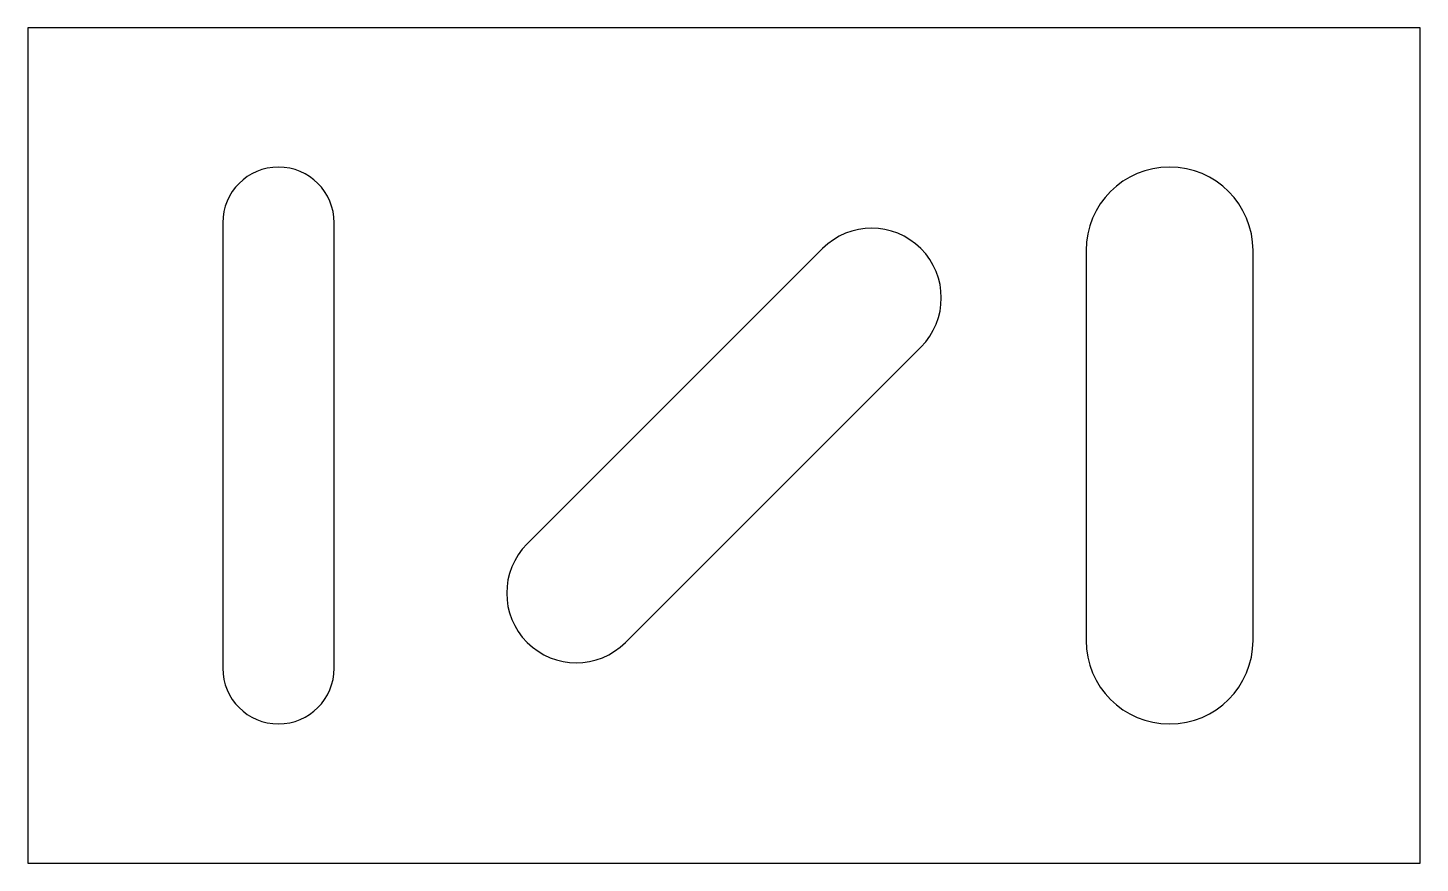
# Model space of a CAD drawing. Header units: millimetres. Extents: x -50 to 50, y -30 to 30.
import ezdxf

# ---------------------------------------------------------------- set-up
doc = ezdxf.new("R2010")
doc.units = ezdxf.units.MM
for name, color, linetype in [('A_SLOT_8_WIDE_Z-6', 2, 'CONTINUOUS'), ('B_SLOT_10_WIDE_AT_45_Z-6', 3, 'CONTINUOUS'), ('BLANK', 1, 'CONTINUOUS'), ('C_SLOT_12_WIDE_Z-6', 4, 'CONTINUOUS')]:
    doc.layers.add(name, color=color, linetype=linetype)

msp = doc.modelspace()

# ---------------------------------------------------------------- linework, layer by layer
at = {"layer": 'A_SLOT_8_WIDE_Z-6'}
for p, q in [((-36, 16), (-36, -16)), ((-28, -16), (-28, 16))]:
    msp.add_line(p, q, dxfattribs=at)
for centre, start, end in [((-32, 16), 0, 180), ((-32, -16), 180, 0)]:
    msp.add_arc(centre, 4, start, end, dxfattribs=at)
at = {"layer": 'B_SLOT_10_WIDE_AT_45_Z-6'}
for p, q in [((7.0711, 14.1421), (-14.1421, -7.0711)), ((-7.0711, -14.1421), (14.1421, 7.0711))]:
    msp.add_line(p, q, dxfattribs=at)
for centre, start, end in [((10.6066, 10.6066), 315, 135), ((-10.6066, -10.6066), 135, 315)]:
    msp.add_arc(centre, 5, start, end, dxfattribs=at)
at = {"layer": 'BLANK'}
for p, q in [((50, 30), (-50, 30)), ((-50, 30), (-50, -30)), ((50, -30), (50, 30)), ((-50, -30), (50, -30))]:
    msp.add_line(p, q, dxfattribs=at)
at = {"layer": 'C_SLOT_12_WIDE_Z-6'}
for p, q in [((26, 14), (26, -14)), ((38, -14), (38, 14))]:
    msp.add_line(p, q, dxfattribs=at)
for centre, start, end in [((32, 14), 0, 180), ((32, -14), 180, 0)]:
    msp.add_arc(centre, 6, start, end, dxfattribs=at)

doc.saveas('drawing.dxf')
